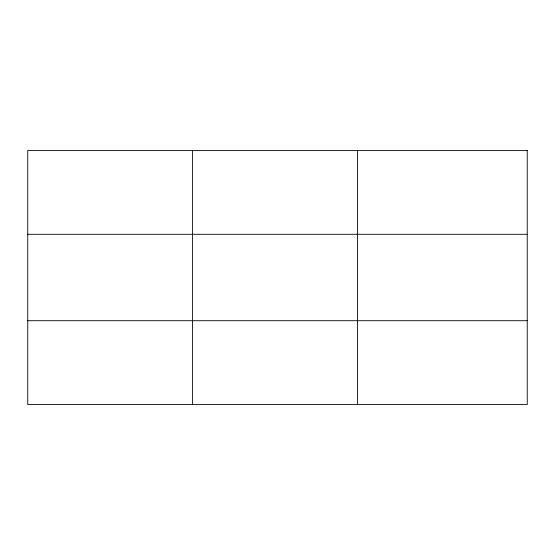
<?xml version="1.0" encoding="UTF-8"?>
<svg xmlns="http://www.w3.org/2000/svg" width="555" height="555" viewBox="0 0 555 555"><rect width="100%" height="100%" fill="white"/><g stroke="black" fill="none" stroke-linecap="round" stroke-linejoin="round"><path stroke-width="0.83" d="M192.585 150.426L192.585 404.574M27.75 234.293L527.25 234.293M27.75 320.707L527.25 320.707M357.42 150.426L357.42 404.574M527.25 150.426L527.25 404.574L27.75 404.574L27.75 150.426L527.25 150.426"/></g></svg>
